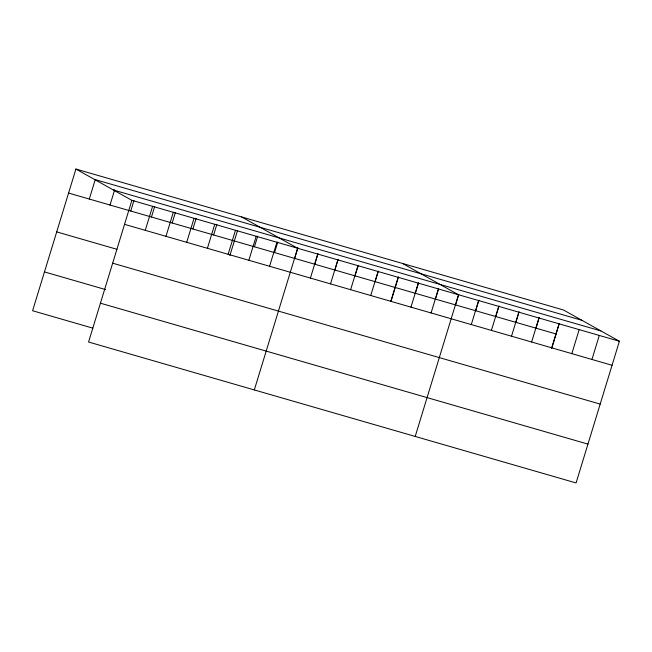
<?xml version="1.0" encoding="UTF-8"?>
<svg xmlns="http://www.w3.org/2000/svg" width="652" height="652" viewBox="0 0 652 652"><rect width="100%" height="100%" fill="white"/><g stroke="black" fill="none" stroke-linecap="round" stroke-linejoin="round"><path stroke-width="0.98" d="M75.917 169.055L131.875 200.335L88.558 342.023L576.083 482.945L619.4 341.257L563.442 309.977L75.917 169.055L32.6 310.743L92.877 328.16M89.3 199.047L95.168 179.846M110.017 205.038L114.711 189.675M130.734 211.028L133.97 200.466M145.257 230.335L152.601 206.325M151.46 217.018L154.687 206.456M165.975 236.326L173.318 212.316M172.177 223.008L175.404 212.446M186.7 242.308L194.035 218.306M192.894 228.999L196.13 218.428M207.417 248.298L214.752 224.296M213.62 234.981L216.847 224.418M228.135 254.288L235.478 230.286M229.887 255.535L237.564 230.409M248.852 260.278L256.195 236.268M254.443 246.79L257.679 236.22M269.578 266.269L276.913 242.259M274.557 252.601L277.785 242.039M254.321 389.937L297.638 248.249L241.672 216.969M294.663 258.412L297.899 247.85M310.409 278.07L317.744 254.06M314.777 264.223L318.005 253.661M330.515 283.881L337.858 259.879M334.892 270.042L338.119 259.48M350.629 289.7L357.964 265.69M354.998 275.853L358.225 265.291M370.735 295.511L378.078 271.501M375.112 281.664L378.339 271.102M390.85 301.322L398.185 277.32M391.061 301.069L398.445 276.913M410.956 307.133L418.299 283.131M415.332 293.294L418.56 282.732M431.07 312.952L438.405 288.942M435.438 299.105L438.666 288.543M415.202 436.441L458.519 294.753L402.561 263.473M455.552 304.916L458.78 294.354M471.29 324.574L478.625 300.572M475.658 310.727L478.886 300.164M491.396 330.385L498.739 306.383M495.773 316.546L499 305.984M511.51 336.204L518.845 312.194M515.879 322.357L519.106 311.795M531.616 342.015L538.959 318.005M535.993 328.168L539.22 317.605M551.731 347.826L559.066 323.824M551.649 348.543L559.334 323.416M571.837 353.645L579.18 329.635M591.951 359.456L599.286 335.446M94.385 179.373L581.91 320.303M113.407 190.009L600.932 330.939M131.875 200.335L619.4 341.257M68.582 193.057L556.099 333.987M124.54 224.345L612.057 365.267M56.708 231.892L116.985 249.317M112.666 263.18L600.19 404.101M44.475 271.908L105.689 289.602M100.432 303.188L587.957 444.11"/></g></svg>
